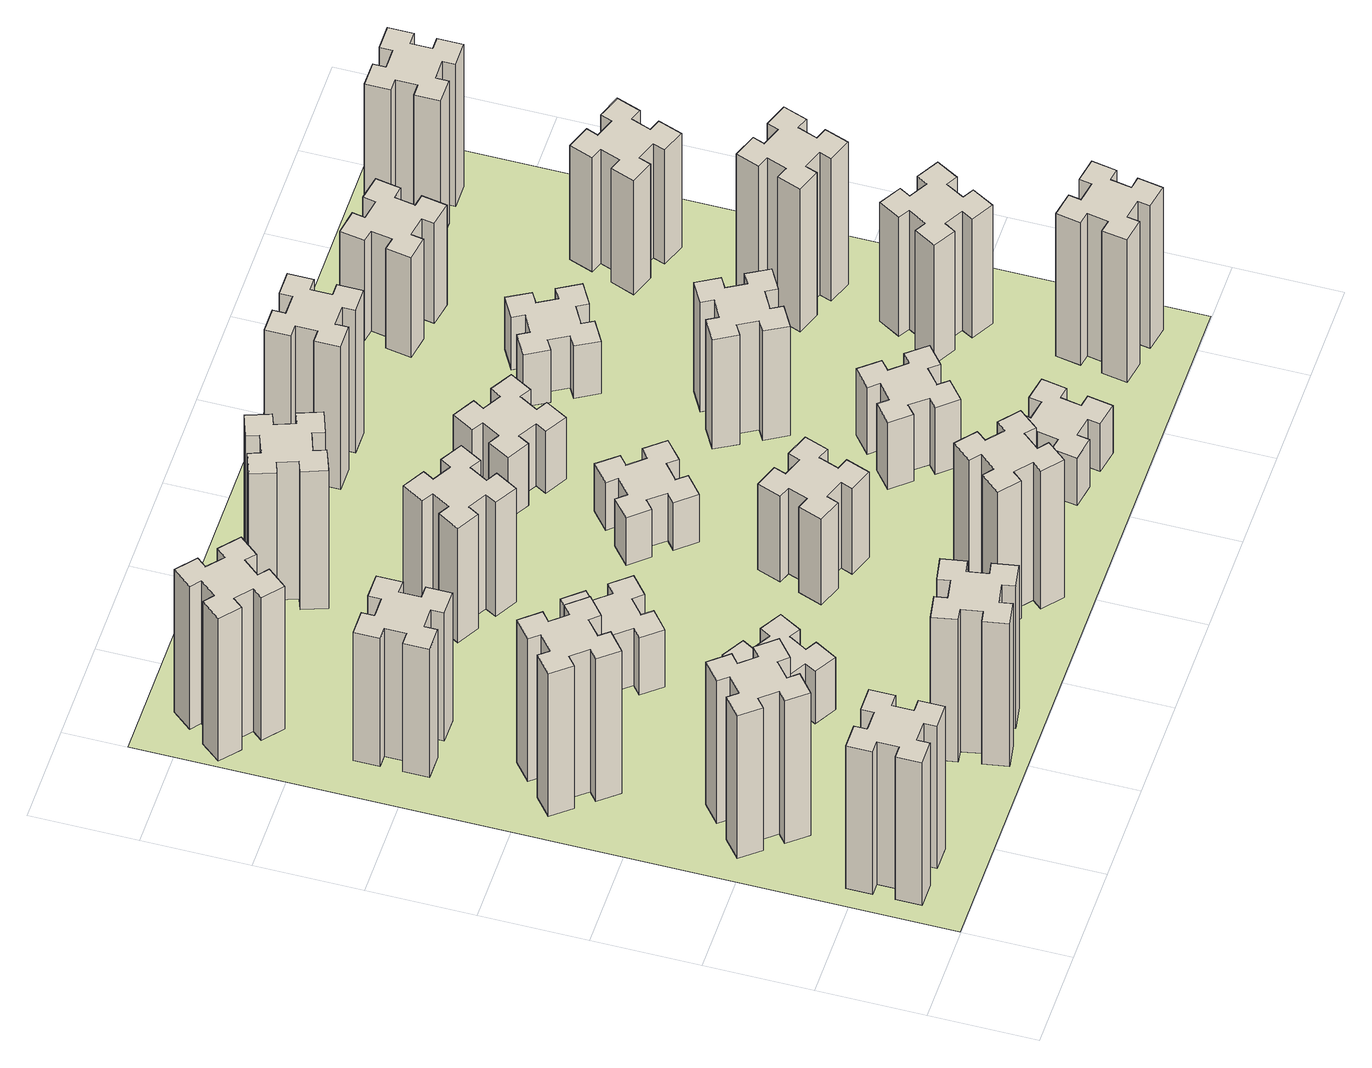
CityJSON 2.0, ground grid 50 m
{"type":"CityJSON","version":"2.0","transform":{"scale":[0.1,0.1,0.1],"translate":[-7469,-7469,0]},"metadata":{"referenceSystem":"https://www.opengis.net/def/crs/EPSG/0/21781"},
"CityObjects":{
"building1":{"type":"Building","attributes":{"class":"1000","function":"1000","usage":"1000","yearOfConstruction":2016,"roofType":"1000","measuredHeight":90,"storeysAboveGround":30,"storeysBelowGround":0},"geometry":[{"type":"Solid","lod":"1","boundaries":[[[[0,1,2,3,4,5,6,7,8,9,10,11,12,13,14,15,16,17,18,19]],[[17,16,20,21]],[[16,15,22,20]],[[15,14,23,22]],[[14,13,24,23]],[[13,12,25,24]],[[12,11,26,25]],[[11,10,27,26]],[[10,9,28,27]],[[9,8,29,28]],[[8,7,30,29]],[[7,6,31,30]],[[6,5,32,31]],[[5,4,33,32]],[[4,3,34,33]],[[3,2,35,34]],[[2,1,36,35]],[[1,0,37,36]],[[0,19,38,37]],[[19,18,39,38]],[[18,17,21,39]],[[24,25,26,27,28,29,30,31,32,33,34,35,36,37,38,39,21,20,22,23]]]]}]},
"building2":{"type":"Building","attributes":{"class":"1000","function":"1000","usage":"1000","yearOfConstruction":2016,"roofType":"1000","measuredHeight":90,"storeysAboveGround":30,"storeysBelowGround":0},"geometry":[{"type":"Solid","lod":"1","boundaries":[[[[40,41,42,43,44,45,46,47,48,49,50,51,52,53,54,55,56,57,58,59]],[[57,56,60,61]],[[56,55,62,60]],[[55,54,63,62]],[[54,53,64,63]],[[53,52,65,64]],[[52,51,66,65]],[[51,50,67,66]],[[50,49,68,67]],[[49,48,69,68]],[[48,47,70,69]],[[47,46,71,70]],[[46,45,72,71]],[[45,44,73,72]],[[44,43,74,73]],[[43,42,75,74]],[[42,41,76,75]],[[41,40,77,76]],[[40,59,78,77]],[[59,58,79,78]],[[58,57,61,79]],[[64,65,66,67,68,69,70,71,72,73,74,75,76,77,78,79,61,60,62,63]]]]}]},
"building3":{"type":"Building","attributes":{"class":"1000","function":"1000","usage":"1000","yearOfConstruction":2016,"roofType":"1000","measuredHeight":90,"storeysAboveGround":30,"storeysBelowGround":0},"geometry":[{"type":"Solid","lod":"1","boundaries":[[[[80,81,82,83,84,85,86,87,88,89,90,91,92,93,94,95,96,97,98,99]],[[97,96,100,101]],[[96,95,102,100]],[[95,94,103,102]],[[94,93,104,103]],[[93,92,105,104]],[[92,91,106,105]],[[91,90,107,106]],[[90,89,108,107]],[[89,88,109,108]],[[88,87,110,109]],[[87,86,111,110]],[[86,85,112,111]],[[85,84,113,112]],[[84,83,114,113]],[[83,82,115,114]],[[82,81,116,115]],[[81,80,117,116]],[[80,99,118,117]],[[99,98,119,118]],[[98,97,101,119]],[[104,105,106,107,108,109,110,111,112,113,114,115,116,117,118,119,101,100,102,103]]]]}]},
"building4":{"type":"Building","attributes":{"class":"1000","function":"1000","usage":"1000","yearOfConstruction":2016,"roofType":"1000","measuredHeight":81,"storeysAboveGround":30,"storeysBelowGround":0},"geometry":[{"type":"Solid","lod":"1","boundaries":[[[[120,121,122,123,124,125,126,127,128,129,130,131,132,133,134,135,136,137,138,139]],[[137,136,140,141]],[[136,135,142,140]],[[135,134,143,142]],[[134,133,144,143]],[[133,132,145,144]],[[132,131,146,145]],[[131,130,147,146]],[[130,129,148,147]],[[129,128,149,148]],[[128,127,150,149]],[[127,126,151,150]],[[126,125,152,151]],[[125,124,153,152]],[[124,123,154,153]],[[123,122,155,154]],[[122,121,156,155]],[[121,120,157,156]],[[120,139,158,157]],[[139,138,159,158]],[[138,137,141,159]],[[144,145,146,147,148,149,150,151,152,153,154,155,156,157,158,159,141,140,142,143]]]]}]},
"building5":{"type":"Building","attributes":{"class":"1000","function":"1000","usage":"1000","yearOfConstruction":2016,"roofType":"1000","measuredHeight":90,"storeysAboveGround":30,"storeysBelowGround":0},"geometry":[{"type":"Solid","lod":"1","boundaries":[[[[160,161,162,163,164,165,166,167,168,169,170,171,172,173,174,175,176,177,178,179]],[[177,176,180,181]],[[176,175,182,180]],[[175,174,183,182]],[[174,173,184,183]],[[173,172,185,184]],[[172,171,186,185]],[[171,170,187,186]],[[170,169,188,187]],[[169,168,189,188]],[[168,167,190,189]],[[167,166,191,190]],[[166,165,192,191]],[[165,164,193,192]],[[164,163,194,193]],[[163,162,195,194]],[[162,161,196,195]],[[161,160,197,196]],[[160,179,198,197]],[[179,178,199,198]],[[178,177,181,199]],[[184,185,186,187,188,189,190,191,192,193,194,195,196,197,198,199,181,180,182,183]]]]}]},
"building6":{"type":"Building","attributes":{"class":"1000","function":"1000","usage":"1000","yearOfConstruction":2016,"roofType":"1000","measuredHeight":90,"storeysAboveGround":30,"storeysBelowGround":0},"geometry":[{"type":"Solid","lod":"1","boundaries":[[[[200,201,202,203,204,205,206,207,208,209,210,211,212,213,214,215,216,217,218,219]],[[217,216,220,221]],[[216,215,222,220]],[[215,214,223,222]],[[214,213,224,223]],[[213,212,225,224]],[[212,211,226,225]],[[211,210,227,226]],[[210,209,228,227]],[[209,208,229,228]],[[208,207,230,229]],[[207,206,231,230]],[[206,205,232,231]],[[205,204,233,232]],[[204,203,234,233]],[[203,202,235,234]],[[202,201,236,235]],[[201,200,237,236]],[[200,219,238,237]],[[219,218,239,238]],[[218,217,221,239]],[[224,225,226,227,228,229,230,231,232,233,234,235,236,237,238,239,221,220,222,223]]]]}]},
"building7":{"type":"Building","attributes":{"class":"1000","function":"1000","usage":"1000","yearOfConstruction":2016,"roofType":"1000","measuredHeight":33,"storeysAboveGround":30,"storeysBelowGround":0},"geometry":[{"type":"Solid","lod":"1","boundaries":[[[[240,241,242,243,244,245,246,247,248,249,250,251,252,253,254,255,256,257,258,259]],[[257,256,260,261]],[[256,255,262,260]],[[255,254,263,262]],[[254,253,264,263]],[[253,252,265,264]],[[252,251,266,265]],[[251,250,267,266]],[[250,249,268,267]],[[249,248,269,268]],[[248,247,270,269]],[[247,246,271,270]],[[246,245,272,271]],[[245,244,273,272]],[[244,243,274,273]],[[243,242,275,274]],[[242,241,276,275]],[[241,240,277,276]],[[240,259,278,277]],[[259,258,279,278]],[[258,257,261,279]],[[264,265,266,267,268,269,270,271,272,273,274,275,276,277,278,279,261,260,262,263]]]]}]},
"building8":{"type":"Building","attributes":{"class":"1000","function":"1000","usage":"1000","yearOfConstruction":2016,"roofType":"1000","measuredHeight":36,"storeysAboveGround":30,"storeysBelowGround":0},"geometry":[{"type":"Solid","lod":"1","boundaries":[[[[280,281,282,283,284,285,286,287,288,289,290,291,292,293,294,295,296,297,298,299]],[[297,296,300,301]],[[296,295,302,300]],[[295,294,303,302]],[[294,293,304,303]],[[293,292,305,304]],[[292,291,306,305]],[[291,290,307,306]],[[290,289,308,307]],[[289,288,309,308]],[[288,287,310,309]],[[287,286,311,310]],[[286,285,312,311]],[[285,284,313,312]],[[284,283,314,313]],[[283,282,315,314]],[[282,281,316,315]],[[281,280,317,316]],[[280,299,318,317]],[[299,298,319,318]],[[298,297,301,319]],[[304,305,306,307,308,309,310,311,312,313,314,315,316,317,318,319,301,300,302,303]]]]}]},
"building9":{"type":"Building","attributes":{"class":"1000","function":"1000","usage":"1000","yearOfConstruction":2016,"roofType":"1000","measuredHeight":72,"storeysAboveGround":30,"storeysBelowGround":0},"geometry":[{"type":"Solid","lod":"1","boundaries":[[[[320,321,322,323,324,325,326,327,328,329,330,331,332,333,334,335,336,337,338,339]],[[337,336,340,341]],[[336,335,342,340]],[[335,334,343,342]],[[334,333,344,343]],[[333,332,345,344]],[[332,331,346,345]],[[331,330,347,346]],[[330,329,348,347]],[[329,328,349,348]],[[328,327,350,349]],[[327,326,351,350]],[[326,325,352,351]],[[325,324,353,352]],[[324,323,354,353]],[[323,322,355,354]],[[322,321,356,355]],[[321,320,357,356]],[[320,339,358,357]],[[339,338,359,358]],[[338,337,341,359]],[[344,345,346,347,348,349,350,351,352,353,354,355,356,357,358,359,341,340,342,343]]]]}]},
"building10":{"type":"Building","attributes":{"class":"1000","function":"1000","usage":"1000","yearOfConstruction":2016,"roofType":"1000","measuredHeight":87,"storeysAboveGround":30,"storeysBelowGround":0},"geometry":[{"type":"Solid","lod":"1","boundaries":[[[[360,361,362,363,364,365,366,367,368,369,370,371,372,373,374,375,376,377,378,379]],[[377,376,380,381]],[[376,375,382,380]],[[375,374,383,382]],[[374,373,384,383]],[[373,372,385,384]],[[372,371,386,385]],[[371,370,387,386]],[[370,369,388,387]],[[369,368,389,388]],[[368,367,390,389]],[[367,366,391,390]],[[366,365,392,391]],[[365,364,393,392]],[[364,363,394,393]],[[363,362,395,394]],[[362,361,396,395]],[[361,360,397,396]],[[360,379,398,397]],[[379,378,399,398]],[[378,377,381,399]],[[384,385,386,387,388,389,390,391,392,393,394,395,396,397,398,399,381,380,382,383]]]]}]},
"building11":{"type":"Building","attributes":{"class":"1000","function":"1000","usage":"1000","yearOfConstruction":2016,"roofType":"1000","measuredHeight":87,"storeysAboveGround":30,"storeysBelowGround":0},"geometry":[{"type":"Solid","lod":"1","boundaries":[[[[400,401,402,403,404,405,406,407,408,409,410,411,412,413,414,415,416,417,418,419]],[[417,416,420,421]],[[416,415,422,420]],[[415,414,423,422]],[[414,413,424,423]],[[413,412,425,424]],[[412,411,426,425]],[[411,410,427,426]],[[410,409,428,427]],[[409,408,429,428]],[[408,407,430,429]],[[407,406,431,430]],[[406,405,432,431]],[[405,404,433,432]],[[404,403,434,433]],[[403,402,435,434]],[[402,401,436,435]],[[401,400,437,436]],[[400,419,438,437]],[[419,418,439,438]],[[418,417,421,439]],[[424,425,426,427,428,429,430,431,432,433,434,435,436,437,438,439,421,420,422,423]]]]}]},
"building12":{"type":"Building","attributes":{"class":"1000","function":"1000","usage":"1000","yearOfConstruction":2016,"roofType":"1000","measuredHeight":54,"storeysAboveGround":30,"storeysBelowGround":0},"geometry":[{"type":"Solid","lod":"1","boundaries":[[[[440,441,442,443,444,445,446,447,448,449,450,451,452,453,454,455,456,457,458,459]],[[457,456,460,461]],[[456,455,462,460]],[[455,454,463,462]],[[454,453,464,463]],[[453,452,465,464]],[[452,451,466,465]],[[451,450,467,466]],[[450,449,468,467]],[[449,448,469,468]],[[448,447,470,469]],[[447,446,471,470]],[[446,445,472,471]],[[445,444,473,472]],[[444,443,474,473]],[[443,442,475,474]],[[442,441,476,475]],[[441,440,477,476]],[[440,459,478,477]],[[459,458,479,478]],[[458,457,461,479]],[[464,465,466,467,468,469,470,471,472,473,474,475,476,477,478,479,461,460,462,463]]]]}]},
"building13":{"type":"Building","attributes":{"class":"1000","function":"1000","usage":"1000","yearOfConstruction":2016,"roofType":"1000","measuredHeight":30,"storeysAboveGround":30,"storeysBelowGround":0},"geometry":[{"type":"Solid","lod":"1","boundaries":[[[[480,481,482,483,484,485,486,487,488,489,490,491,492,493,494,495,496,497,498,499]],[[497,496,500,501]],[[496,495,502,500]],[[495,494,503,502]],[[494,493,504,503]],[[493,492,505,504]],[[492,491,506,505]],[[491,490,507,506]],[[490,489,508,507]],[[489,488,509,508]],[[488,487,510,509]],[[487,486,511,510]],[[486,485,512,511]],[[485,484,513,512]],[[484,483,514,513]],[[483,482,515,514]],[[482,481,516,515]],[[481,480,517,516]],[[480,499,518,517]],[[499,498,519,518]],[[498,497,501,519]],[[504,505,506,507,508,509,510,511,512,513,514,515,516,517,518,519,501,500,502,503]]]]}]},
"building14":{"type":"Building","attributes":{"class":"1000","function":"1000","usage":"1000","yearOfConstruction":2016,"roofType":"1000","measuredHeight":39,"storeysAboveGround":30,"storeysBelowGround":0},"geometry":[{"type":"Solid","lod":"1","boundaries":[[[[520,521,522,523,524,525,526,527,528,529,530,531,532,533,534,535,536,537,538,539]],[[537,536,540,541]],[[536,535,542,540]],[[535,534,543,542]],[[534,533,544,543]],[[533,532,545,544]],[[532,531,546,545]],[[531,530,547,546]],[[530,529,548,547]],[[529,528,549,548]],[[528,527,550,549]],[[527,526,551,550]],[[526,525,552,551]],[[525,524,553,552]],[[524,523,554,553]],[[523,522,555,554]],[[522,521,556,555]],[[521,520,557,556]],[[520,539,558,557]],[[539,538,559,558]],[[538,537,541,559]],[[544,545,546,547,548,549,550,551,552,553,554,555,556,557,558,559,541,540,542,543]]]]}]},
"building15":{"type":"Building","attributes":{"class":"1000","function":"1000","usage":"1000","yearOfConstruction":2016,"roofType":"1000","measuredHeight":30,"storeysAboveGround":30,"storeysBelowGround":0},"geometry":[{"type":"Solid","lod":"1","boundaries":[[[[560,561,562,563,564,565,566,567,568,569,570,571,572,573,574,575,576,577,578,579]],[[577,576,580,581]],[[576,575,582,580]],[[575,574,583,582]],[[574,573,584,583]],[[573,572,585,584]],[[572,571,586,585]],[[571,570,587,586]],[[570,569,588,587]],[[569,568,589,588]],[[568,567,590,589]],[[567,566,591,590]],[[566,565,592,591]],[[565,564,593,592]],[[564,563,594,593]],[[563,562,595,594]],[[562,561,596,595]],[[561,560,597,596]],[[560,579,598,597]],[[579,578,599,598]],[[578,577,581,599]],[[584,585,586,587,588,589,590,591,592,593,594,595,596,597,598,599,581,580,582,583]]]]}]},
"building16":{"type":"Building","attributes":{"class":"1000","function":"1000","usage":"1000","yearOfConstruction":2016,"roofType":"1000","measuredHeight":90,"storeysAboveGround":30,"storeysBelowGround":0},"geometry":[{"type":"Solid","lod":"1","boundaries":[[[[600,601,602,603,604,605,606,607,608,609,610,611,612,613,614,615,616,617,618,619]],[[617,616,620,621]],[[616,615,622,620]],[[615,614,623,622]],[[614,613,624,623]],[[613,612,625,624]],[[612,611,626,625]],[[611,610,627,626]],[[610,609,628,627]],[[609,608,629,628]],[[608,607,630,629]],[[607,606,631,630]],[[606,605,632,631]],[[605,604,633,632]],[[604,603,634,633]],[[603,602,635,634]],[[602,601,636,635]],[[601,600,637,636]],[[600,619,638,637]],[[619,618,639,638]],[[618,617,621,639]],[[624,625,626,627,628,629,630,631,632,633,634,635,636,637,638,639,621,620,622,623]]]]}]},
"building17":{"type":"Building","attributes":{"class":"1000","function":"1000","usage":"1000","yearOfConstruction":2016,"roofType":"1000","measuredHeight":42,"storeysAboveGround":30,"storeysBelowGround":0},"geometry":[{"type":"Solid","lod":"1","boundaries":[[[[640,641,642,643,644,645,646,647,648,649,650,651,652,653,654,655,656,657,658,659]],[[657,656,660,661]],[[656,655,662,660]],[[655,654,663,662]],[[654,653,664,663]],[[653,652,665,664]],[[652,651,666,665]],[[651,650,667,666]],[[650,649,668,667]],[[649,648,669,668]],[[648,647,670,669]],[[647,646,671,670]],[[646,645,672,671]],[[645,644,673,672]],[[644,643,674,673]],[[643,642,675,674]],[[642,641,676,675]],[[641,640,677,676]],[[640,659,678,677]],[[659,658,679,678]],[[658,657,661,679]],[[664,665,666,667,668,669,670,671,672,673,674,675,676,677,678,679,661,660,662,663]]]]}]},
"building18":{"type":"Building","attributes":{"class":"1000","function":"1000","usage":"1000","yearOfConstruction":2016,"roofType":"1000","measuredHeight":69,"storeysAboveGround":30,"storeysBelowGround":0},"geometry":[{"type":"Solid","lod":"1","boundaries":[[[[680,681,682,683,684,685,686,687,688,689,690,691,692,693,694,695,696,697,698,699]],[[697,696,700,701]],[[696,695,702,700]],[[695,694,703,702]],[[694,693,704,703]],[[693,692,705,704]],[[692,691,706,705]],[[691,690,707,706]],[[690,689,708,707]],[[689,688,709,708]],[[688,687,710,709]],[[687,686,711,710]],[[686,685,712,711]],[[685,684,713,712]],[[684,683,714,713]],[[683,682,715,714]],[[682,681,716,715]],[[681,680,717,716]],[[680,699,718,717]],[[699,698,719,718]],[[698,697,701,719]],[[704,705,706,707,708,709,710,711,712,713,714,715,716,717,718,719,701,700,702,703]]]]}]},
"building19":{"type":"Building","attributes":{"class":"1000","function":"1000","usage":"1000","yearOfConstruction":2016,"roofType":"1000","measuredHeight":33,"storeysAboveGround":30,"storeysBelowGround":0},"geometry":[{"type":"Solid","lod":"1","boundaries":[[[[720,721,722,723,724,725,726,727,728,729,730,731,732,733,734,735,736,737,738,739]],[[737,736,740,741]],[[736,735,742,740]],[[735,734,743,742]],[[734,733,744,743]],[[733,732,745,744]],[[732,731,746,745]],[[731,730,747,746]],[[730,729,748,747]],[[729,728,749,748]],[[728,727,750,749]],[[727,726,751,750]],[[726,725,752,751]],[[725,724,753,752]],[[724,723,754,753]],[[723,722,755,754]],[[722,721,756,755]],[[721,720,757,756]],[[720,739,758,757]],[[739,738,759,758]],[[738,737,741,759]],[[744,745,746,747,748,749,750,751,752,753,754,755,756,757,758,759,741,740,742,743]]]]}]},
"building20":{"type":"Building","attributes":{"class":"1000","function":"1000","usage":"1000","yearOfConstruction":2016,"roofType":"1000","measuredHeight":90,"storeysAboveGround":30,"storeysBelowGround":0},"geometry":[{"type":"Solid","lod":"1","boundaries":[[[[760,761,762,763,764,765,766,767,768,769,770,771,772,773,774,775,776,777,778,779]],[[777,776,780,781]],[[776,775,782,780]],[[775,774,783,782]],[[774,773,784,783]],[[773,772,785,784]],[[772,771,786,785]],[[771,770,787,786]],[[770,769,788,787]],[[769,768,789,788]],[[768,767,790,789]],[[767,766,791,790]],[[766,765,792,791]],[[765,764,793,792]],[[764,763,794,793]],[[763,762,795,794]],[[762,761,796,795]],[[761,760,797,796]],[[760,779,798,797]],[[779,778,799,798]],[[778,777,781,799]],[[784,785,786,787,788,789,790,791,792,793,794,795,796,797,798,799,781,780,782,783]]]]}]},
"building21":{"type":"Building","attributes":{"class":"1000","function":"1000","usage":"1000","yearOfConstruction":2016,"roofType":"1000","measuredHeight":75,"storeysAboveGround":30,"storeysBelowGround":0},"geometry":[{"type":"Solid","lod":"1","boundaries":[[[[800,801,802,803,804,805,806,807,808,809,810,811,812,813,814,815,816,817,818,819]],[[817,816,820,821]],[[816,815,822,820]],[[815,814,823,822]],[[814,813,824,823]],[[813,812,825,824]],[[812,811,826,825]],[[811,810,827,826]],[[810,809,828,827]],[[809,808,829,828]],[[808,807,830,829]],[[807,806,831,830]],[[806,805,832,831]],[[805,804,833,832]],[[804,803,834,833]],[[803,802,835,834]],[[802,801,836,835]],[[801,800,837,836]],[[800,819,838,837]],[[819,818,839,838]],[[818,817,821,839]],[[824,825,826,827,828,829,830,831,832,833,834,835,836,837,838,839,821,820,822,823]]]]}]},
"building22":{"type":"Building","attributes":{"class":"1000","function":"1000","usage":"1000","yearOfConstruction":2016,"roofType":"1000","measuredHeight":63,"storeysAboveGround":30,"storeysBelowGround":0},"geometry":[{"type":"Solid","lod":"1","boundaries":[[[[840,841,842,843,844,845,846,847,848,849,850,851,852,853,854,855,856,857,858,859]],[[857,856,860,861]],[[856,855,862,860]],[[855,854,863,862]],[[854,853,864,863]],[[853,852,865,864]],[[852,851,866,865]],[[851,850,867,866]],[[850,849,868,867]],[[849,848,869,868]],[[848,847,870,869]],[[847,846,871,870]],[[846,845,872,871]],[[845,844,873,872]],[[844,843,874,873]],[[843,842,875,874]],[[842,841,876,875]],[[841,840,877,876]],[[840,859,878,877]],[[859,858,879,878]],[[858,857,861,879]],[[864,865,866,867,868,869,870,871,872,873,874,875,876,877,878,879,861,860,862,863]]]]}]},
"building23":{"type":"Building","attributes":{"class":"1000","function":"1000","usage":"1000","yearOfConstruction":2016,"roofType":"1000","measuredHeight":90,"storeysAboveGround":30,"storeysBelowGround":0},"geometry":[{"type":"Solid","lod":"1","boundaries":[[[[880,881,882,883,884,885,886,887,888,889,890,891,892,893,894,895,896,897,898,899]],[[897,896,900,901]],[[896,895,902,900]],[[895,894,903,902]],[[894,893,904,903]],[[893,892,905,904]],[[892,891,906,905]],[[891,890,907,906]],[[890,889,908,907]],[[889,888,909,908]],[[888,887,910,909]],[[887,886,911,910]],[[886,885,912,911]],[[885,884,913,912]],[[884,883,914,913]],[[883,882,915,914]],[[882,881,916,915]],[[881,880,917,916]],[[880,899,918,917]],[[899,898,919,918]],[[898,897,901,919]],[[904,905,906,907,908,909,910,911,912,913,914,915,916,917,918,919,901,900,902,903]]]]}]},
"building24":{"type":"Building","attributes":{"class":"1000","function":"1000","usage":"1000","yearOfConstruction":2016,"roofType":"1000","measuredHeight":72,"storeysAboveGround":30,"storeysBelowGround":0},"geometry":[{"type":"Solid","lod":"1","boundaries":[[[[920,921,922,923,924,925,926,927,928,929,930,931,932,933,934,935,936,937,938,939]],[[937,936,940,941]],[[936,935,942,940]],[[935,934,943,942]],[[934,933,944,943]],[[933,932,945,944]],[[932,931,946,945]],[[931,930,947,946]],[[930,929,948,947]],[[929,928,949,948]],[[928,927,950,949]],[[927,926,951,950]],[[926,925,952,951]],[[925,924,953,952]],[[924,923,954,953]],[[923,922,955,954]],[[922,921,956,955]],[[921,920,957,956]],[[920,939,958,957]],[[939,938,959,958]],[[938,937,941,959]],[[944,945,946,947,948,949,950,951,952,953,954,955,956,957,958,959,941,940,942,943]]]]}]},
"building25":{"type":"Building","attributes":{"class":"1000","function":"1000","usage":"1000","yearOfConstruction":2016,"roofType":"1000","measuredHeight":90,"storeysAboveGround":30,"storeysBelowGround":0},"geometry":[{"type":"Solid","lod":"1","boundaries":[[[[960,961,962,963,964,965,966,967,968,969,970,971,972,973,974,975,976,977,978,979]],[[977,976,980,981]],[[976,975,982,980]],[[975,974,983,982]],[[974,973,984,983]],[[973,972,985,984]],[[972,971,986,985]],[[971,970,987,986]],[[970,969,988,987]],[[969,968,989,988]],[[968,967,990,989]],[[967,966,991,990]],[[966,965,992,991]],[[965,964,993,992]],[[964,963,994,993]],[[963,962,995,994]],[[962,961,996,995]],[[961,960,997,996]],[[960,979,998,997]],[[979,978,999,998]],[[978,977,981,999]],[[984,985,986,987,988,989,990,991,992,993,994,995,996,997,998,999,981,980,982,983]]]]}]},
"landuse1":{"type":"LandUse","attributes":{"name":"plot1","function":"1010"},"geometry":[{"type":"MultiSurface","lod":"1","boundaries":[[[1000,1001,1002,1003]]]}]}
},
"vertices":[
[165,425,0],[165,325,0],[105,325,0],[105,205,0],[225,205,0],[225,265,0],[325,265,0],[325,205,0],[445,205,0],[445,325,0],[385,325,0],[385,425,0],[445,425,0],[445,545,0],[325,545,0],[325,485,0],[225,485,0],[225,545,0],[105,545,0],[105,425,0],[225,485,900],[225,545,900],[325,485,900],[325,545,900],[445,545,900],[445,425,900],[385,425,900],[385,325,900],[445,325,900],[445,205,900],[325,205,900],[325,265,900],[225,265,900],[225,205,900],[105,205,900],[105,325,900],[165,325,900],[165,425,900],[105,425,900],[105,545,900],
[492,1048,0],[427,1124,0],[473,1163,0],[396,1255,0],[304,1178,0],[343,1132,0],[266,1067,0],[228,1113,0],[136,1036,0],[213,944,0],[259,983,0],[323,906,0],[277,868,0],[354,776,0],[446,853,0],[408,899,0],[484,963,0],[523,917,0],[615,994,0],[538,1086,0],[484,963,900],[523,917,900],[408,899,900],[446,853,900],[354,776,900],[277,868,900],[323,906,900],[259,983,900],[213,944,900],[136,1036,900],[228,1113,900],[266,1067,900],[343,1132,900],[304,1178,900],[396,1255,900],[473,1163,900],[427,1124,900],[492,1048,900],[538,1086,900],[615,994,900],
[492,1888,0],[427,1964,0],[473,2003,0],[396,2095,0],[304,2018,0],[343,1972,0],[266,1907,0],[228,1953,0],[136,1876,0],[213,1784,0],[259,1823,0],[323,1746,0],[277,1708,0],[354,1616,0],[446,1693,0],[408,1739,0],[484,1803,0],[523,1757,0],[615,1834,0],[538,1926,0],[484,1803,900],[523,1757,900],[408,1739,900],[446,1693,900],[354,1616,900],[277,1708,900],[323,1746,900],[259,1823,900],[213,1784,900],[136,1876,900],[228,1953,900],[266,1907,900],[343,1972,900],[304,2018,900],[396,2095,900],[473,2003,900],[427,1964,900],[492,1888,900],[538,1926,900],[615,1834,900],
[485,2545,0],[485,2645,0],[545,2645,0],[545,2765,0],[425,2765,0],[425,2705,0],[325,2705,0],[325,2765,0],[205,2765,0],[205,2645,0],[265,2645,0],[265,2545,0],[205,2545,0],[205,2425,0],[325,2425,0],[325,2485,0],[425,2485,0],[425,2425,0],[545,2425,0],[545,2545,0],[425,2485,810],[425,2425,810],[325,2485,810],[325,2425,810],[205,2425,810],[205,2545,810],[265,2545,810],[265,2645,810],[205,2645,810],[205,2765,810],[325,2765,810],[325,2705,810],[425,2705,810],[425,2765,810],[545,2765,810],[545,2645,810],[485,2645,810],[485,2545,810],[545,2545,810],[545,2425,810],
[1232,245,0],[1215,344,0],[1274,354,0],[1253,472,0],[1135,451,0],[1145,392,0],[1047,375,0],[1037,434,0],[918,413,0],[939,295,0],[998,305,0],[1016,207,0],[957,197,0],[977,78,0],[1096,99,0],[1085,158,0],[1184,176,0],[1194,117,0],[1312,137,0],[1291,256,0],[1184,176,900],[1194,117,900],[1085,158,900],[1096,99,900],[977,78,900],[957,197,900],[1016,207,900],[998,305,900],[939,295,900],[918,413,900],[1037,434,900],[1047,375,900],[1145,392,900],[1135,451,900],[1253,472,900],[1274,354,900],[1215,344,900],[1232,245,900],[1291,256,900],[1312,137,900],
[384,3387,0],[308,3452,0],[346,3498,0],[254,3575,0],[177,3483,0],[223,3444,0],[159,3368,0],[113,3406,0],[36,3314,0],[128,3237,0],[166,3283,0],[243,3219,0],[204,3173,0],[296,3096,0],[373,3188,0],[327,3226,0],[392,3303,0],[438,3264,0],[515,3356,0],[423,3433,0],[392,3303,900],[438,3264,900],[327,3226,900],[373,3188,900],[296,3096,900],[204,3173,900],[243,3219,900],[166,3283,900],[128,3237,900],[36,3314,900],[113,3406,900],[159,3368,900],[223,3444,900],[177,3483,900],[254,3575,900],[346,3498,900],[308,3452,900],[384,3387,900],[423,3433,900],[515,3356,900],
[1086,1017,0],[1136,1104,0],[1188,1074,0],[1248,1178,0],[1144,1238,0],[1114,1186,0],[1027,1236,0],[1057,1288,0],[953,1348,0],[893,1244,0],[945,1214,0],[895,1127,0],[843,1157,0],[783,1053,0],[887,993,0],[917,1045,0],[1004,995,0],[974,943,0],[1078,883,0],[1138,987,0],[1004,995,330],[974,943,330],[917,1045,330],[887,993,330],[783,1053,330],[843,1157,330],[895,1127,330],[945,1214,330],[893,1244,330],[953,1348,330],[1057,1288,330],[1027,1236,330],[1114,1186,330],[1144,1238,330],[1248,1178,330],[1188,1074,330],[1136,1104,330],[1086,1017,330],[1138,987,330],[1078,883,330],
[983,1972,0],[906,1907,0],[868,1953,0],[776,1876,0],[853,1784,0],[899,1823,0],[963,1746,0],[917,1708,0],[994,1616,0],[1086,1693,0],[1048,1739,0],[1124,1803,0],[1163,1757,0],[1255,1834,0],[1178,1926,0],[1132,1888,0],[1067,1964,0],[1113,2003,0],[1036,2095,0],[944,2018,0],[1067,1964,360],[1113,2003,360],[1132,1888,360],[1178,1926,360],[1255,1834,360],[1163,1757,360],[1124,1803,360],[1048,1739,360],[1086,1693,360],[994,1616,360],[917,1708,360],[963,1746,360],[899,1823,360],[853,1784,360],[776,1876,360],[868,1953,360],[906,1907,360],[983,1972,360],[944,2018,360],[1036,2095,360],
[1117,2525,0],[1204,2475,0],[1174,2423,0],[1278,2363,0],[1338,2467,0],[1286,2497,0],[1336,2584,0],[1388,2554,0],[1448,2658,0],[1344,2718,0],[1314,2666,0],[1227,2716,0],[1257,2768,0],[1153,2828,0],[1093,2724,0],[1145,2694,0],[1095,2607,0],[1043,2637,0],[983,2533,0],[1087,2473,0],[1095,2607,720],[1043,2637,720],[1145,2694,720],[1093,2724,720],[1153,2828,720],[1257,2768,720],[1227,2716,720],[1314,2666,720],[1344,2718,720],[1448,2658,720],[1388,2554,720],[1336,2584,720],[1286,2497,720],[1338,2467,720],[1278,2363,720],[1174,2423,720],[1204,2475,720],[1117,2525,720],[1087,2473,720],[983,2533,720],
[2064,427,0],[1988,492,0],[2026,538,0],[1934,615,0],[1857,523,0],[1903,484,0],[1839,408,0],[1793,446,0],[1716,354,0],[1808,277,0],[1846,323,0],[1923,259,0],[1884,213,0],[1976,136,0],[2053,228,0],[2007,266,0],[2072,343,0],[2118,304,0],[2195,396,0],[2103,473,0],[2072,343,870],[2118,304,870],[2007,266,870],[2053,228,870],[1976,136,870],[1884,213,870],[1923,259,870],[1846,323,870],[1808,277,870],[1716,354,870],[1793,446,870],[1839,408,870],[1903,484,870],[1857,523,870],[1934,615,870],[2026,538,870],[1988,492,870],[2064,427,870],[2103,473,870],[2195,396,870],
[1125,3456,0],[1031,3422,0],[1010,3478,0],[897,3437,0],[939,3324,0],[995,3345,0],[1029,3251,0],[973,3230,0],[1014,3117,0],[1127,3159,0],[1106,3215,0],[1200,3249,0],[1220,3193,0],[1333,3234,0],[1292,3347,0],[1236,3326,0],[1202,3420,0],[1258,3440,0],[1217,3553,0],[1104,3512,0],[1202,3420,870],[1258,3440,870],[1236,3326,870],[1292,3347,870],[1333,3234,870],[1220,3193,870],[1200,3249,870],[1106,3215,870],[1127,3159,870],[1014,3117,870],[973,3230,870],[1029,3251,870],[995,3345,870],[939,3324,870],[897,3437,870],[1010,3478,870],[1031,3422,870],[1125,3456,870],[1104,3512,870],[1217,3553,870],
[1769,1300,0],[1735,1206,0],[1679,1227,0],[1637,1114,0],[1750,1073,0],[1771,1129,0],[1865,1095,0],[1844,1039,0],[1957,997,0],[1998,1110,0],[1942,1131,0],[1976,1225,0],[2032,1204,0],[2073,1317,0],[1960,1358,0],[1940,1302,0],[1846,1336,0],[1867,1392,0],[1754,1433,0],[1713,1320,0],[1846,1336,540],[1867,1392,540],[1940,1302,540],[1960,1358,540],[2073,1317,540],[2032,1204,540],[1976,1225,540],[1942,1131,540],[1998,1110,540],[1957,997,540],[1844,1039,540],[1865,1095,540],[1771,1129,540],[1750,1073,540],[1637,1114,540],[1679,1227,540],[1735,1206,540],[1769,1300,540],[1713,1320,540],[1754,1433,540],
[1972,1988,0],[1907,2064,0],[1953,2103,0],[1876,2195,0],[1784,2118,0],[1823,2072,0],[1746,2007,0],[1708,2053,0],[1616,1976,0],[1693,1884,0],[1739,1923,0],[1803,1846,0],[1757,1808,0],[1834,1716,0],[1926,1793,0],[1888,1839,0],[1964,1903,0],[2003,1857,0],[2095,1934,0],[2018,2026,0],[1964,1903,300],[2003,1857,300],[1888,1839,300],[1926,1793,300],[1834,1716,300],[1757,1808,300],[1803,1846,300],[1739,1923,300],[1693,1884,300],[1616,1976,300],[1708,2053,300],[1746,2007,300],[1823,2072,300],[1784,2118,300],[1876,2195,300],[1953,2103,300],[1907,2064,300],[1972,1988,300],[2018,2026,300],[2095,1934,300],
[2026,2497,0],[2076,2584,0],[2128,2554,0],[2188,2658,0],[2084,2718,0],[2054,2666,0],[1967,2716,0],[1997,2768,0],[1893,2828,0],[1833,2724,0],[1885,2694,0],[1835,2607,0],[1783,2637,0],[1723,2533,0],[1827,2473,0],[1857,2525,0],[1944,2475,0],[1914,2423,0],[2018,2363,0],[2078,2467,0],[1944,2475,390],[1914,2423,390],[1857,2525,390],[1827,2473,390],[1723,2533,390],[1783,2637,390],[1835,2607,390],[1885,2694,390],[1833,2724,390],[1893,2828,390],[1997,2768,390],[1967,2716,390],[2054,2666,390],[2084,2718,390],[2188,2658,390],[2128,2554,390],[2076,2584,390],[2026,2497,390],[2078,2467,390],[2018,2363,390],
[2596,444,0],[2578,345,0],[2519,356,0],[2498,237,0],[2617,217,0],[2627,276,0],[2725,258,0],[2715,199,0],[2833,178,0],[2854,297,0],[2795,307,0],[2812,405,0],[2871,395,0],[2892,513,0],[2774,534,0],[2764,475,0],[2665,492,0],[2676,551,0],[2557,572,0],[2537,454,0],[2665,492,300],[2676,551,300],[2764,475,300],[2774,534,300],[2892,513,300],[2871,395,300],[2812,405,300],[2795,307,300],[2854,297,300],[2833,178,300],[2715,199,300],[2725,258,300],[2627,276,300],[2617,217,300],[2498,237,300],[2519,356,300],[2578,345,300],[2596,444,300],[2537,454,300],[2557,572,300],
[1965,3385,0],[1965,3485,0],[2025,3485,0],[2025,3605,0],[1905,3605,0],[1905,3545,0],[1805,3545,0],[1805,3605,0],[1685,3605,0],[1685,3485,0],[1745,3485,0],[1745,3385,0],[1685,3385,0],[1685,3265,0],[1805,3265,0],[1805,3325,0],[1905,3325,0],[1905,3265,0],[2025,3265,0],[2025,3385,0],[1905,3325,900],[1905,3265,900],[1805,3325,900],[1805,3265,900],[1685,3265,900],[1685,3385,900],[1745,3385,900],[1745,3485,900],[1685,3485,900],[1685,3605,900],[1805,3605,900],[1805,3545,900],[1905,3545,900],[1905,3605,900],[2025,3605,900],[2025,3485,900],[1965,3485,900],[1965,3385,900],[2025,3385,900],[2025,3265,900],
[2563,1132,0],[2486,1067,0],[2448,1113,0],[2356,1036,0],[2433,944,0],[2479,983,0],[2543,906,0],[2497,868,0],[2574,776,0],[2666,853,0],[2628,899,0],[2704,963,0],[2743,917,0],[2835,994,0],[2758,1086,0],[2712,1048,0],[2647,1124,0],[2693,1163,0],[2616,1255,0],[2524,1178,0],[2647,1124,420],[2693,1163,420],[2712,1048,420],[2758,1086,420],[2835,994,420],[2743,917,420],[2704,963,420],[2628,899,420],[2666,853,420],[2574,776,420],[2497,868,420],[2543,906,420],[2479,983,420],[2433,944,420],[2356,1036,420],[2448,1113,420],[2486,1067,420],[2563,1132,420],[2524,1178,420],[2616,1255,420],
[2475,1744,0],[2525,1657,0],[2473,1627,0],[2533,1523,0],[2637,1583,0],[2607,1635,0],[2694,1685,0],[2724,1633,0],[2828,1693,0],[2768,1797,0],[2716,1767,0],[2666,1854,0],[2718,1884,0],[2658,1988,0],[2554,1928,0],[2584,1876,0],[2497,1826,0],[2467,1878,0],[2363,1818,0],[2423,1714,0],[2497,1826,690],[2467,1878,690],[2584,1876,690],[2554,1928,690],[2658,1988,690],[2718,1884,690],[2666,1854,690],[2716,1767,690],[2768,1797,690],[2828,1693,690],[2724,1633,690],[2694,1685,690],[2607,1635,690],[2637,1583,690],[2533,1523,690],[2473,1627,690],[2525,1657,690],[2475,1744,690],[2423,1714,690],[2363,1818,690],
[2475,2584,0],[2525,2497,0],[2473,2467,0],[2533,2363,0],[2637,2423,0],[2607,2475,0],[2694,2525,0],[2724,2473,0],[2828,2533,0],[2768,2637,0],[2716,2607,0],[2666,2694,0],[2718,2724,0],[2658,2828,0],[2554,2768,0],[2584,2716,0],[2497,2666,0],[2467,2718,0],[2363,2658,0],[2423,2554,0],[2497,2666,330],[2467,2718,330],[2584,2716,330],[2554,2768,330],[2658,2828,330],[2718,2724,330],[2666,2694,330],[2716,2607,330],[2768,2637,330],[2828,2533,330],[2724,2473,330],[2694,2525,330],[2607,2475,330],[2637,2423,330],[2533,2363,330],[2473,2467,330],[2525,2497,330],[2475,2584,330],[2423,2554,330],[2363,2658,330],
[3504,475,0],[3405,492,0],[3416,551,0],[3297,572,0],[3277,454,0],[3336,444,0],[3318,345,0],[3259,356,0],[3238,237,0],[3357,217,0],[3367,276,0],[3465,258,0],[3455,199,0],[3573,178,0],[3594,297,0],[3535,307,0],[3552,405,0],[3611,395,0],[3632,513,0],[3514,534,0],[3552,405,900],[3611,395,900],[3535,307,900],[3594,297,900],[3573,178,900],[3455,199,900],[3465,258,900],[3367,276,900],[3357,217,900],[3238,237,900],[3259,356,900],[3318,345,900],[3336,444,900],[3277,454,900],[3297,572,900],[3416,551,900],[3405,492,900],[3504,475,900],[3514,534,900],[3632,513,900],
[3434,1186,0],[3347,1236,0],[3377,1288,0],[3273,1348,0],[3213,1244,0],[3265,1214,0],[3215,1127,0],[3163,1157,0],[3103,1053,0],[3207,993,0],[3237,1045,0],[3324,995,0],[3294,943,0],[3398,883,0],[3458,987,0],[3406,1017,0],[3456,1104,0],[3508,1074,0],[3568,1178,0],[3464,1238,0],[3456,1104,750],[3508,1074,750],[3406,1017,750],[3458,987,750],[3398,883,750],[3294,943,750],[3324,995,750],[3237,1045,750],[3207,993,750],[3103,1053,750],[3163,1157,750],[3215,1127,750],[3265,1214,750],[3213,1244,750],[3273,1348,750],[3377,1288,750],[3347,1236,750],[3434,1186,750],[3464,1238,750],[3568,1178,750],
[2596,3404,0],[2578,3305,0],[2519,3316,0],[2498,3197,0],[2617,3177,0],[2627,3236,0],[2725,3218,0],[2715,3159,0],[2833,3138,0],[2854,3257,0],[2795,3267,0],[2812,3365,0],[2871,3355,0],[2892,3473,0],[2774,3494,0],[2764,3435,0],[2665,3452,0],[2676,3511,0],[2557,3532,0],[2537,3414,0],[2665,3452,630],[2676,3511,630],[2764,3435,630],[2774,3494,630],[2892,3473,630],[2871,3355,630],[2812,3365,630],[2795,3267,630],[2854,3257,630],[2833,3138,630],[2715,3159,630],[2725,3218,630],[2627,3236,630],[2617,3177,630],[2498,3197,630],[2519,3316,630],[2578,3305,630],[2596,3404,630],[2537,3414,630],[2557,3532,630],
[3420,1842,0],[3326,1876,0],[3347,1932,0],[3234,1973,0],[3193,1860,0],[3249,1840,0],[3215,1746,0],[3159,1767,0],[3117,1654,0],[3230,1613,0],[3251,1669,0],[3345,1635,0],[3324,1579,0],[3437,1537,0],[3478,1650,0],[3422,1671,0],[3456,1765,0],[3512,1744,0],[3553,1857,0],[3440,1898,0],[3456,1765,900],[3512,1744,900],[3422,1671,900],[3478,1650,900],[3437,1537,900],[3324,1579,900],[3345,1635,900],[3251,1669,900],[3230,1613,900],[3117,1654,900],[3159,1767,900],[3215,1746,900],[3249,1840,900],[3193,1860,900],[3234,1973,900],[3347,1932,900],[3326,1876,900],[3420,1842,900],[3440,1898,900],[3553,1857,900],
[3420,2582,0],[3326,2616,0],[3347,2672,0],[3234,2713,0],[3193,2600,0],[3249,2580,0],[3215,2486,0],[3159,2507,0],[3117,2394,0],[3230,2353,0],[3251,2409,0],[3345,2375,0],[3324,2319,0],[3437,2277,0],[3478,2390,0],[3422,2411,0],[3456,2505,0],[3512,2484,0],[3553,2597,0],[3440,2638,0],[3456,2505,720],[3512,2484,720],[3422,2411,720],[3478,2390,720],[3437,2277,720],[3324,2319,720],[3345,2375,720],[3251,2409,720],[3230,2353,720],[3117,2394,720],[3159,2507,720],[3215,2486,720],[3249,2580,720],[3193,2600,720],[3234,2713,720],[3347,2672,720],[3326,2616,720],[3420,2582,720],[3440,2638,720],[3553,2597,720],
[3285,3325,0],[3385,3325,0],[3385,3265,0],[3505,3265,0],[3505,3385,0],[3445,3385,0],[3445,3485,0],[3505,3485,0],[3505,3605,0],[3385,3605,0],[3385,3545,0],[3285,3545,0],[3285,3605,0],[3165,3605,0],[3165,3485,0],[3225,3485,0],[3225,3385,0],[3165,3385,0],[3165,3265,0],[3285,3265,0],[3225,3385,900],[3165,3385,900],[3225,3485,900],[3165,3485,900],[3165,3605,900],[3285,3605,900],[3285,3545,900],[3385,3545,900],[3385,3605,900],[3505,3605,900],[3505,3485,900],[3445,3485,900],[3445,3385,900],[3505,3385,900],[3505,3265,900],[3385,3265,900],[3385,3325,900],[3285,3325,900],[3285,3265,900],[3165,3265,900],
[5,3705,0],[3705,3705,0],[3705,5,0],[5,5,0]
]}
